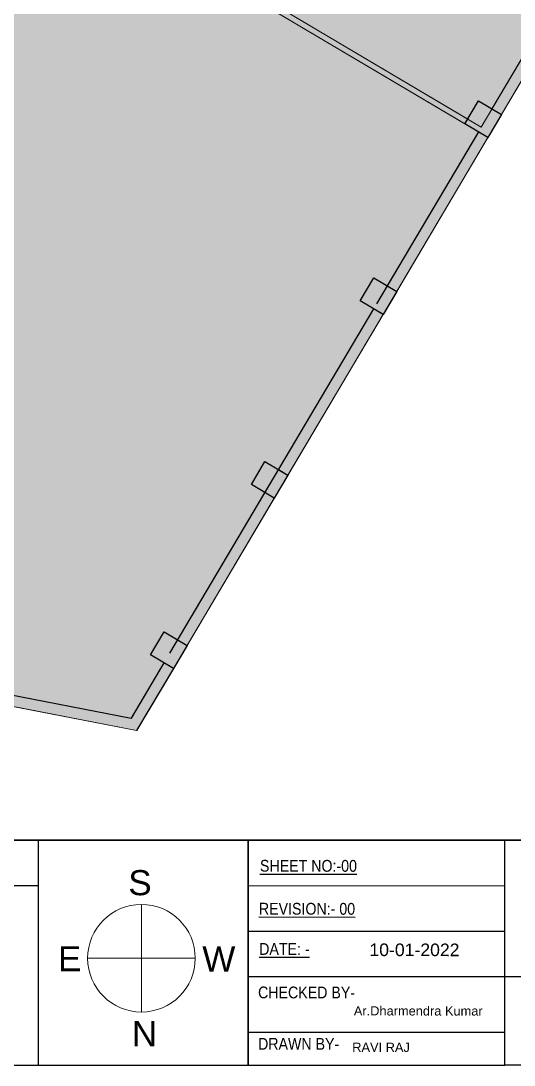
# Model space of a CAD drawing. Header units: inches. Extents: x -13956017 to 293115509, y -946740 to -305538.
# Drawn here: x 1198161 to 1198605, y -918230 to -917291 of the extents above; entities that cross this region are included whole.
import ezdxf
from ezdxf.enums import TextEntityAlignment as Align

# ---------------------------------------------------------------- set-up
doc = ezdxf.new("R2010")
doc.units = ezdxf.units.IN
doc.header["$LTSCALE"] = 6
doc.linetypes.add('DASHED', pattern=[0.75, 0.5, -0.25])
for name, color, linetype, lineweight in [('column', 240, 'Continuous', 25), ('plan', 7, 'Continuous', 5), ('W', 250, 'Continuous', 5), ('wall high', 7, 'Continuous', 30)]:
    doc.layers.add(name, color=color, linetype=linetype, lineweight=lineweight)
doc.layers.add('S_text', color=7, linetype='Continuous')
doc.layers.add('WAL', color=7, linetype='Continuous')
doc.styles.add('style1', font='arial.ttf')
doc.styles.add('style2', font='eurr____.ttf')
doc.styles.add('style4', font='arial.ttf')

msp = doc.modelspace()

# ---------------------------------------------------------------- hatches: boundary and pattern name
at = {"layer": 'column', "ltscale": 10}
h = msp.add_hatch(color=256, dxfattribs=at)
h.dxf.hatch_style = 1
h.paths.add_polyline_path([(1198572.776757897, -917363.2521326665), (1198593.424704934, -917375.48578638), (1198581.19105122, -917396.1337334164), (1198560.543104184, -917383.9000797027)])
h = msp.add_hatch(color=256, dxfattribs=at)
h.dxf.hatch_style = 1
h.paths.add_polyline_path([(1198478.475677188, -917522.4133910718), (1198499.123624224, -917534.6470447853), (1198486.889970511, -917555.2949918217), (1198466.242023475, -917543.061338108)])
h = msp.add_hatch(color=256, dxfattribs=at)
h.dxf.hatch_style = 1
h.paths.add_polyline_path([(1198380.606447479, -917687.5969673627), (1198401.254394515, -917699.8306210762), (1198389.020740802, -917720.4785681126), (1198368.372793766, -917708.2449143989)])
h = msp.add_hatch(color=256, dxfattribs=at)
h.dxf.hatch_style = 1
h.paths.add_polyline_path([(1198289.87351577, -917840.735907882), (1198310.521462807, -917852.9695615955), (1198298.287809093, -917873.6175086319), (1198277.639862056, -917861.3838549182)])
at = {"layer": 'W', "ltscale": 10}
h = msp.add_hatch(color=256, dxfattribs=at)
h.dxf.hatch_style = 1
h.paths.add_polyline_path([(1198843.44634631, -916906.4163044873), (1198848.543702025, -916897.8129932221), (1198602.488999842, -916752.0286197988), (1198612.629211714, -916734.9139815599), (1198608.327556081, -916732.3653037028), (1198578.838154355, -916782.137482908), (1198583.139809988, -916784.686160765), (1198597.391644127, -916760.6319310667)])
h.paths.add_polyline_path([(1198749.145265601, -917065.5775628925), (1198751.693943459, -917061.2759072599), (1198505.639241275, -916915.4915338394), (1198519.891075414, -916891.4373041411), (1198515.589419781, -916888.8886262836), (1198484.537073646, -916941.2987413128), (1198488.838729279, -916943.8474191702), (1198503.090563418, -916919.7931894719)])
h.paths.add_polyline_path([(1198390.235992937, -917100.4599997182), (1198421.288339073, -917048.0498846892), (1198425.589994705, -917050.5985625463), (1198411.338160566, -917074.6527922446), (1198657.392862749, -917220.4371656651), (1198654.844184892, -917224.7388212974), (1198408.789482708, -917078.9544478786), (1198394.53764857, -917103.0086775755)])
h.paths.add_polyline_path([(1198230.143636082, -917182.3307579398), (1198312.735424224, -917231.2653727926), (1198326.987258364, -917207.2111430941), (1198331.288913996, -917209.7598209516), (1198317.037079857, -917233.8140506499), (1198563.09178204, -917379.5984240704), (1198560.543104183, -917383.900079703), (1198227.594958225, -917186.6324135719)])
h.paths.add_polyline_path([(1198584.821393668, -917370.3884306658), (1198666.888820664, -917231.8751192972), (1198675.492131929, -917236.9724750111), (1198593.424704934, -917375.48578638)])
h.paths.add_polyline_path([(1198679.122474377, -917211.2271722606), (1198687.725785642, -917216.3245279746), (1198769.793212637, -917077.8112166058), (1198761.189901372, -917072.7138608921)])
h.paths.add_polyline_path([(1198773.423555086, -917052.0659138556), (1198782.026866351, -917057.1632695695), (1198856.957995347, -916930.6945939722), (1198848.354684082, -916925.597238258)])
h.paths.add_polyline_path([(1198860.588337795, -916904.9492912216), (1198869.191649061, -916910.0466469356), (1198942.593571351, -916786.1589647235), (1198933.990260077, -916781.061609004)])
h = msp.add_hatch(color=256, dxfattribs=at)
h.dxf.hatch_style = 1
h.paths.add_polyline_path([(1198490.520312959, -917529.5496890711), (1198572.587739955, -917391.0363777024), (1198581.19105122, -917396.1337334164), (1198499.123624225, -917534.6470447854)])
h.paths.add_polyline_path([(1198392.65108325, -917694.7332653621), (1198478.286659246, -917550.1976361078), (1198486.889970511, -917555.2949918216), (1198401.254394515, -917699.830621076)])
h.paths.add_polyline_path([(1198301.918151541, -917847.8722058815), (1198380.417429537, -917715.3812123988), (1198389.020740802, -917720.4785681127), (1198310.521462807, -917852.9695615957)])
h.paths.add_polyline_path([(1197386.57808505, -917748.6795733173), (1197396.039644057, -917745.4424602287), (1197398.084337296, -917751.418768502), (1198260.178880335, -917918.3197010753), (1198289.684497828, -917868.520152918), (1198298.287809093, -917873.617508632), (1198265.192351207, -917929.4759853864), (1197390.497591957, -917760.1356592993)])
h.paths.add_polyline_path([(1197328.957590002, -917580.2641676735), (1197338.419149009, -917577.0270545849), (1197388.270572644, -917722.7347186109), (1197378.809013637, -917725.9718316993)])
h.paths.add_polyline_path([(1197266.805018701, -917398.6022347303), (1197276.266577708, -917395.3651216418), (1197330.650077597, -917554.3193129669), (1197321.188518589, -917557.5564260554)])
h.paths.add_polyline_path([(1197206.918426562, -917223.5633930922), (1197216.379985569, -917220.326280004), (1197268.497506295, -917372.6573800239), (1197259.035947288, -917375.8944931123)])
at = {"layer": 'WAL', "lineweight": 9, "ltscale": 100, "true_color": 0xd3b996}
h = msp.add_hatch(color=253, dxfattribs=at)
h.dxf.hatch_style = 1
h.paths.add_polyline_path([(1197216.37998557, -917220.3262800035), (1197740.792671818, -917040.9073101335), (1198102.869339048, -917112.7340239874), (1198572.587739954, -917391.0363777026), (1198260.178880335, -917918.3197010754), (1197398.084337296, -917751.418768502)])
at = {"layer": 'WAL', "lineweight": 9, "ltscale": 100, "true_color": 0xcb9061}
h = msp.add_hatch(color=33, dxfattribs=at)
h.dxf.hatch_style = 1
h.paths.add_polyline_path([(1198390.235992937, -917100.4599997182), (1198394.53764857, -917103.0086775754), (1198408.789482708, -917078.9544478786), (1198666.888820664, -917231.8751192972), (1198584.821393669, -917370.3884306661), (1198572.776757897, -917363.2521326665), (1198563.091782041, -917379.5984240705), (1198317.037079859, -917233.8140506465), (1198331.288913997, -917209.7598209522), (1198326.987258363, -917207.2111430938)])

# ---------------------------------------------------------------- linework, layer by layer
at = {"layer": 'column', "ltscale": 10}
for points, elevation in [([(1198572.776757897, -917363.2521326665), (1198593.424704934, -917375.48578638), (1198581.19105122, -917396.1337334164), (1198560.543104184, -917383.9000797027), (1198572.776757897, -917363.2521326665)], 3969.120557741948), ([(1198478.475677188, -917522.4133910718), (1198499.123624224, -917534.6470447853), (1198486.889970511, -917555.2949918217), (1198466.242023475, -917543.061338108), (1198478.475677188, -917522.4133910718)], 3969.120557741947), ([(1198380.606447479, -917687.5969673627), (1198401.254394515, -917699.8306210762), (1198389.020740802, -917720.4785681126), (1198368.372793766, -917708.2449143989), (1198380.606447479, -917687.5969673627)], 3969.12055774194)]:
    msp.add_lwpolyline(points, dxfattribs=dict(at, elevation=elevation))
msp.add_lwpolyline([(1198289.87351577, -917840.735907882), (1198310.521462807, -917852.9695615955), (1198298.287809093, -917873.6175086319), (1198277.639862056, -917861.3838549182), (1198289.87351577, -917840.735907882)], dxfattribs=at)
at = {"layer": 'plan', "ltscale": 0.6}
msp.add_line((1198270.908756804, -918028.256095033), (1199102.969109587, -918028.2561744555), dxfattribs=at)
at = {"layer": 'S_text', "lineweight": 15}
for p, q in [((1198269.534934567, -918085.9640120819), (1198269.534934519, -918182.7652751397)), ((1198317.935566072, -918134.3646436358), (1198221.134303013, -918134.3646435883)), ((1198223.069160989, -918134.3646435883), (1198317.935566072, -918134.3646436358))]:
    msp.add_line(p, q, dxfattribs=at)
msp.add_circle((1198269.534934542, -918134.3646436114), 48.40063152911465, dxfattribs=at)
at = {"layer": 'W', "ltscale": 10}
for p, q in [((1199047.59909905, -916608.9307526556, 3969.120557741948), (1198298.287809093, -917873.6175086319, 3969.120557741948)), ((1198666.888820664, -917231.8751192973, 3969.120557741948), (1198575.136417811, -917386.7347220698, 3969.120557741948)), ((1198572.587739954, -917391.0363777024, 3969.120557741948), (1198310.186746368, -917235.5670284253, 3969.120557741948)), ((1198575.136417812, -917386.7347220698, 3969.120557741948), (1198317.037079857, -917233.8140506499, 3969.120557741948)), ((1197390.497591957, -917760.1356592993, 3969.120557741948), (1198265.192351207, -917929.4759853865, 3969.120557741948))]:
    msp.add_line(p, q, dxfattribs=at)
at = {"layer": 'W', "lineweight": 30, "ltscale": 10}
for p, q in [((1198572.587739954, -917391.0363777023, 3969.120557741948), (1198480.835337102, -917545.895980475, 3969.120557741948)), ((1198478.286659245, -917550.1976361076, 3969.120557741948), (1198294.781853542, -917859.9168416528, 3969.120557741948)), ((1197398.084337296, -917751.418768502, 3969.120557741948), (1198260.178880335, -917918.3197010754, 3969.120557741948)), ((1198289.684497828, -917868.520152918, 3969.120557741948), (1198260.178880335, -917918.3197010753, 3969.120557741948)), ((1198298.287809093, -917873.617508632), (1198265.192351207, -917929.4759853864))]:
    msp.add_line(p, q, dxfattribs=at)
at = {"layer": 'W', "ltscale": 10}
for points, elevation in [([(1198230.143636082, -917182.3307579398), (1198312.735424224, -917231.2653727926), (1198326.987258364, -917207.2111430941), (1198331.288913996, -917209.7598209516), (1198317.037079857, -917233.8140506499), (1198563.09178204, -917379.5984240704), (1198560.543104183, -917383.900079703), (1198227.594958225, -917186.6324135719)], 3969.120557741957), ([(1198584.821393668, -917370.3884306658), (1198666.888820664, -917231.8751192972), (1198675.492131929, -917236.9724750111), (1198593.424704934, -917375.48578638)], 3969.120557741948), ([(1198490.520312959, -917529.5496890711), (1198572.587739955, -917391.0363777024), (1198581.19105122, -917396.1337334164), (1198499.123624225, -917534.6470447854)], 3969.120557741947), ([(1198392.65108325, -917694.7332653621), (1198478.286659246, -917550.1976361078), (1198486.889970511, -917555.2949918216), (1198401.254394515, -917699.830621076)], 3969.12055774194), ([(1197386.57808505, -917748.6795733173), (1197396.039644057, -917745.4424602287), (1197398.084337296, -917751.418768502), (1198260.178880335, -917918.3197010753), (1198289.684497828, -917868.520152918), (1198298.287809093, -917873.617508632), (1198265.192351207, -917929.4759853864), (1197390.497591957, -917760.1356592993)], 7938.241115483896)]:
    msp.add_lwpolyline(points, close=True, dxfattribs=dict(at, elevation=elevation))
msp.add_lwpolyline([(1198301.918151541, -917847.8722058815), (1198380.417429537, -917715.3812123988), (1198389.020740802, -917720.4785681127), (1198310.521462807, -917852.9695615957)], close=True, dxfattribs=at)
at = {"layer": 'wall high', "lineweight": 25}
for p, q in [((1196797.086596022, -918028.2561428394), (1198596.509262902, -918028.2565923656)), ((1196797.086596022, -918028.2561428394), (1198596.505776185, -918028.2565925618)), ((1196797.086596022, -918028.2561428394), (1198596.50578978, -918028.2580181061)), ((1198596.505789781, -918028.2565925618), (1196797.086596022, -918028.2561428394)), ((1196797.086596022, -918028.2575683839), (1198596.50578978, -918028.2580181061)), ((1198365.605204787, -918028.2561326394), (1198365.36617243, -918230.4867585291)), ((1198365.6052046, -918028.2562740998), (1198365.366172242, -918230.4868999891)), ((1198365.366172777, -918230.4864946812), (1198365.605202637, -918028.2577631202)), ((1196885.321993951, -918069.0597273862), (1198176.647562209, -918069.0605087279)), ((1198365.55697463, -918069.0607112349), (1198596.693003108, -918069.1280289287)), ((1198365.541751162, -918109.864900794), (1198596.677779639, -918109.9322184875)), ((1198365.541733876, -918150.6690960265), (1198596.677762353, -918150.7364137197)), ((1198365.551401982, -918200.8649459445), (1198596.560162228, -918200.9322379295)), ((1196797.086595931, -918230.4867709429), (1198596.505789688, -918230.4868999884))]:
    msp.add_line(p, q, dxfattribs=at)
at = {"layer": 'wall high', "linetype": 'DASHED', "lineweight": 25, "ltscale": 20}
msp.add_line((1198596.506536818, -918150.7363636334), (1198869.604900688, -918150.7363636334), dxfattribs=at)
at = {"layer": 'wall high', "lineweight": 25}
for points in [[(1196797.086596022, -915472.957396151), (1199102.969174012, -915472.957396151), (1199102.969174012, -918028.2575683976), (1196797.086596022, -918028.2575683976)], [(1196797.086595931, -918230.4867709429), (1198596.502289467, -918230.4872386343), (1198596.509262902, -918028.2565915879), (1196797.086596022, -918028.2575683839)], [(1198365.605202404, -918028.2579603981), (1198176.647562209, -918028.2579603981), (1198176.647562209, -918230.4871295084), (1198365.605202404, -918230.4871295084)], [(1198596.505789688, -918028.2565915879), (1199102.969174011, -918028.2565915879), (1199102.969174011, -918230.4868999884), (1198596.505789688, -918230.4868999884)]]:
    msp.add_lwpolyline(points, close=True, dxfattribs=at)
msp.add_lwpolyline([(1198365.366173622, -918230.4858537394), (1198365.605202637, -918028.2577631202)], dxfattribs=at)

# ---------------------------------------------------------------- texts
at = {"layer": 'S_text', "lineweight": 15, "style": 'style4'}
for s, p in [('S', (1198268.223036393, -918066.3872957431)), ('E', (1198204.985090023, -918134.8016267399)), ('W', (1198339.12360905, -918135.0420653593)), ('N', (1198272.252262263, -918202.2287768923))]:
    msp.add_text(s, height=22.54829761752264, dxfattribs=at).set_placement(p, align=Align.MIDDLE_CENTER)
at = {"layer": 'wall high', "lineweight": 25, "style": 'style2', "width": 0.9}
for s, p in [('%%USHEET NO:-00', (1198376.14764602, -918056.4735557995)), ('%%UREVISION:- 00', (1198375.177382551, -918095.1156196947)), ('%%UDATE: -', (1198375.415781249, -918131.3171611681)), ('CHECKED BY-', (1198374.418813362, -918170.4018353255)), ('DRAWN BY-', (1198374.405434981, -918216.6120033254))]:
    msp.add_text(s, height=10.60316747456836, rotation=359.9244677257959, dxfattribs=at).set_placement(p)
at = {"layer": 'wall high', "lineweight": 25, "style": 'style1'}
for s, height, rotation, p in [('10-01-2022', 11.3359073851254, 359.9244677257959, (1198474.576507077, -918132.4030243211)), ('Ar.Dharmendra Kumar', 8.244296280091202, 359.9244677267471, (1198460.566781105, -918185.7855064579)), ('RAVI RAJ', 8.244296280091202, 359.9244677267471, (1198459.123362707, -918218.5437731495))]:
    msp.add_text(s, height=height, rotation=rotation, dxfattribs=at).set_placement(p)

doc.saveas('drawing.dxf')
